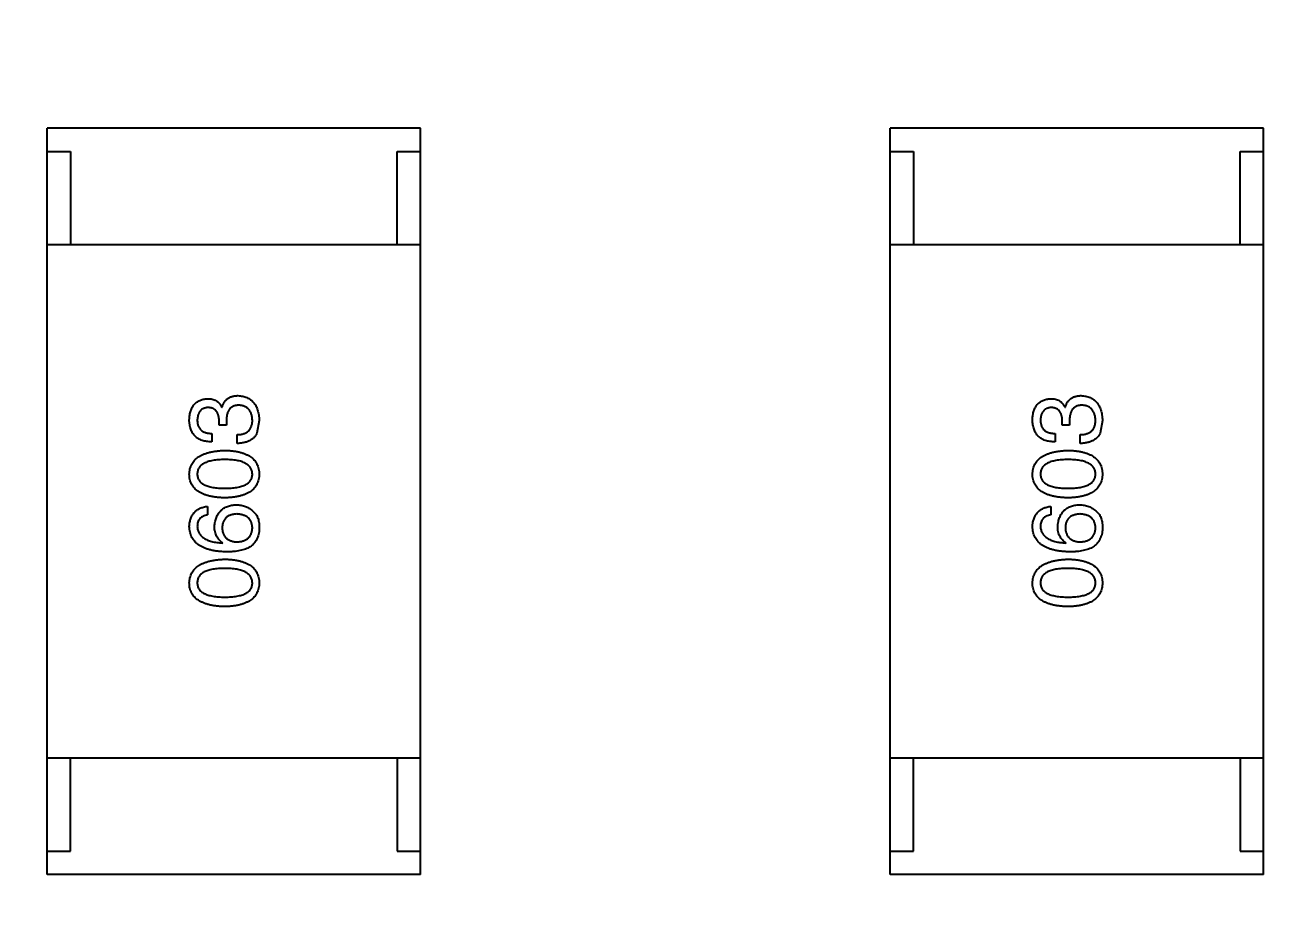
# Model space of a CAD drawing. Header units: inches. Extents: x -36 to 490, y -51 to 98.
# Drawn here: x 421.663 to 424.363, y 6.327 to 8.212 of the extents above; entities that cross this region are included whole.
import ezdxf

# ---------------------------------------------------------------- set-up
doc = ezdxf.new("R2010")
doc.units = ezdxf.units.IN
doc.header["$LTSCALE"] = 1.21
doc.header["$MEASUREMENT"] = 0
doc.header["$PDMODE"] = 3
doc.header["$PDSIZE"] = 0.3125
doc.layers.get('0').update_dxf_attribs({"linetype": 'CONTINUOUS'})
doc.layers.get('Defpoints').update_dxf_attribs({"linetype": 'CONTINUOUS'})
doc.layers.add('DIM', color=3, linetype='CONTINUOUS')
doc.styles.get("Standard").update_dxf_attribs({"font": 'txt', "width": 0.8})
doc.dimstyles.get("Standard").update_dxf_attribs({"dimtxt": 0.15625, "dimasz": 0.1875, "dimexe": 0.125, "dimexo": 0.0625, "dimgap": 0.09, "dimtad": 0, "dimtih": 1, "dimtoh": 1, "dimzin": 4, "dimdsep": 46, "dimtxsty": 'Standard', "dimblk": '_FILLED', "dimblk1": '_FILLED', "dimblk2": '_FILLED', "dimcen": 0.09, "dimazin": 1, "dimtp": 0.01, "dimtm": 0.01, "dimtfac": 1, "dimtofl": 0, "dimtmove": 0, "dimatfit": 3, "dimldrblk": '_FILLED', "dimfxl": 1, "dimtolj": 1, "dimtzin": 4, "dimarcsym": 0})

# ---------------------------------------------------------------- blocks, each defined once
blk = doc.blocks.new('_FILLED')
at = {"color": 0, "linetype": 'ByBlock'}
blk.add_solid([(0, 0), (-1, 0.1667), (-1, -0.1667)], dxfattribs=at)
blk = doc.blocks.new('*D70')
at = {"layer": 'Defpoints', "color": 0}
for p in [(406.8003, 41.9888), (406.8003, -7.0611), (488.6342, -7.0611)]:
    blk.add_point(p, dxfattribs=at)
at = {"layer": 'DIM', "color": 0, "lineweight": -2}
for p, q in [((406.8628, 41.9888), (488.7592, 41.9888)), ((488.6342, 39.4488), (488.6342, 21.3872)), ((488.6342, -4.5211), (488.6342, 13.5405)), ((406.8628, -7.0611), (488.7592, -7.0611))]:
    blk.add_line(p, q, dxfattribs=at)
at = {"layer": 'DIM', "color": 0, "lineweight": -2, "xscale": 2.54, "yscale": 2.54, "zscale": 2.54}
for p, rotation in [((488.6342, 41.9888), 90), ((488.6342, -7.0611), 270)]:
    blk.add_blockref('_FILLED', p, dxfattribs=dict(at, rotation=rotation))
at = {"layer": 'DIM', "color": 0, "insert": (488.6342, 17.4638), "char_height": 2.5, "attachment_point": 5, "rotation": 90, "line_spacing_factor": 2.5}
blk.add_mtext('\\A1;49.05', dxfattribs=at)

msp = doc.modelspace()

# ---------------------------------------------------------------- linework, layer by layer
at = {"color": 7, "linetype": 'Continuous'}
for p, q in [((422.5102, 7.9917), (421.7102, 7.9917)), ((421.7102, 6.3917), (421.7102, 7.9917)), ((422.5102, 6.3917), (422.5102, 7.9917)), ((424.3172, 7.9917), (423.5172, 7.9917)), ((423.5172, 6.3917), (423.5172, 7.9917)), ((424.3172, 6.3917), (424.3172, 7.9917)), ((421.7102, 7.9417), (421.7602, 7.9417)), ((421.7602, 7.9417), (421.7602, 7.7417)), ((422.4602, 7.9417), (422.5102, 7.9417)), ((422.4602, 7.7417), (422.4602, 7.9417)), ((423.5172, 7.9417), (423.5672, 7.9417)), ((423.5672, 7.9417), (423.5672, 7.7417)), ((424.2672, 7.9417), (424.3172, 7.9417)), ((424.2672, 7.7417), (424.2672, 7.9417)), ((421.7102, 7.7417), (422.5102, 7.7417)), ((423.5172, 7.7417), (424.3172, 7.7417)), ((422.0847, 7.3935), (422.0855, 7.3935)), ((423.8917, 7.3935), (423.8925, 7.3935)), ((422.0789, 7.355), (422.0789, 7.3648)), ((422.0945, 7.355), (422.0789, 7.355)), ((422.0945, 7.364), (422.0945, 7.355)), ((422.165, 7.3648), (422.1601, 7.3377)), ((423.886, 7.355), (423.886, 7.3648)), ((423.9015, 7.355), (423.886, 7.355)), ((423.9015, 7.364), (423.9015, 7.355)), ((423.972, 7.3648), (423.9671, 7.3377)), ((422.0633, 7.3369), (422.0633, 7.3189)), ((422.1174, 7.3156), (422.1174, 7.3345)), ((423.8704, 7.3369), (423.8704, 7.3189)), ((423.9245, 7.3156), (423.9245, 7.3345)), ((422.0543, 7.1808), (422.0543, 7.1628)), ((423.8614, 7.1808), (423.8614, 7.1628)), ((422.0863, 7.1021), (422.0871, 7.1029)), ((423.8933, 7.1021), (423.8941, 7.1029)), ((421.7102, 6.6417), (422.5102, 6.6417)), ((421.7602, 6.4417), (421.7602, 6.6417)), ((422.4602, 6.6417), (422.4602, 6.4417)), ((423.5172, 6.6417), (424.3172, 6.6417)), ((423.5672, 6.4417), (423.5672, 6.6417)), ((424.2672, 6.6417), (424.2672, 6.4417)), ((421.7102, 6.4417), (421.7602, 6.4417)), ((422.4602, 6.4417), (422.5102, 6.4417)), ((423.5172, 6.4417), (423.5672, 6.4417)), ((424.2672, 6.4417), (424.3172, 6.4417)), ((422.5102, 6.3917), (421.7102, 6.3917)), ((424.3172, 6.3917), (423.5172, 6.3917))]:
    msp.add_line(p, q, dxfattribs=at)
for points, knots in [([(422.015, 7.3664), (422.0151, 7.3681), (422.0152, 7.3715), (422.0159, 7.3764), (422.0167, 7.3809), (422.0179, 7.3852), (422.0194, 7.3891), (422.0211, 7.3927), (422.0231, 7.396), (422.0254, 7.399), (422.0279, 7.4017), (422.0308, 7.4041), (422.0339, 7.4061), (422.0373, 7.4079), (422.0409, 7.4092), (422.0449, 7.4103), (422.0491, 7.4111), (422.052, 7.4114), (422.0535, 7.4115)], [0, 0, 0, 0, 0.077845, 0.151584, 0.221397, 0.287366, 0.350104, 0.410398, 0.467998, 0.524388, 0.579979, 0.635152, 0.690917, 0.747936, 0.806661, 0.867861, 0.932479, 1, 1, 1, 1]), ([(422.0535, 7.4115), (422.0553, 7.4115), (422.0589, 7.4114), (422.064, 7.4105), (422.0686, 7.4091), (422.0728, 7.4071), (422.0765, 7.4046), (422.0798, 7.4014), (422.0825, 7.3977), (422.0839, 7.3949), (422.0847, 7.3935)], [0, 0, 0, 0, 0.143686, 0.277942, 0.40333, 0.521785, 0.638573, 0.755208, 0.874773, 1, 1, 1, 1]), ([(422.0855, 7.3935), (422.0858, 7.3945), (422.0864, 7.3964), (422.0875, 7.3992), (422.0889, 7.4018), (422.0903, 7.4042), (422.0919, 7.4064), (422.0936, 7.4085), (422.0955, 7.4103), (422.0975, 7.412), (422.0997, 7.4134), (422.1021, 7.4147), (422.1045, 7.4157), (422.1072, 7.4165), (422.1099, 7.4173), (422.1129, 7.4177), (422.1159, 7.418), (422.118, 7.4181), (422.1191, 7.4181)], [0, 0, 0, 0, 0.069445, 0.136039, 0.200011, 0.261745, 0.322328, 0.381403, 0.438864, 0.496655, 0.554398, 0.612391, 0.672266, 0.733005, 0.79604, 0.861293, 0.928785, 1, 1, 1, 1]), ([(422.1215, 7.3976), (422.1204, 7.3976), (422.1183, 7.3975), (422.1152, 7.3971), (422.1124, 7.3964), (422.1097, 7.3955), (422.1073, 7.3944), (422.105, 7.3929), (422.103, 7.3912), (422.1012, 7.3892), (422.0996, 7.3869), (422.0982, 7.3844), (422.0971, 7.3817), (422.0961, 7.3786), (422.0954, 7.3753), (422.0949, 7.3718), (422.0945, 7.368), (422.0945, 7.3653), (422.0945, 7.364)], [0, 0, 0, 0, 0.066518, 0.129194, 0.188613, 0.245254, 0.300032, 0.353805, 0.407079, 0.461108, 0.516272, 0.574141, 0.634837, 0.699275, 0.767504, 0.840272, 0.917505, 1, 1, 1, 1]), ([(422.1191, 7.4181), (422.1209, 7.4179), (422.1244, 7.4177), (422.1294, 7.4168), (422.1341, 7.4156), (422.1385, 7.4139), (422.1426, 7.4119), (422.1463, 7.4095), (422.1497, 7.4067), (422.1528, 7.4036), (422.1555, 7.4), (422.1578, 7.3961), (422.1599, 7.3918), (422.1616, 7.3871), (422.1629, 7.3821), (422.164, 7.3766), (422.1647, 7.3708), (422.1649, 7.3668), (422.165, 7.3648)], [0, 0, 0, 0, 0.068236, 0.132937, 0.194125, 0.253174, 0.310181, 0.365986, 0.421096, 0.476216, 0.532352, 0.590232, 0.649824, 0.71274, 0.778406, 0.848058, 0.921922, 1, 1, 1, 1]), ([(422.1502, 7.3656), (422.1501, 7.3668), (422.15, 7.3692), (422.1495, 7.3727), (422.1488, 7.3759), (422.1479, 7.3789), (422.1468, 7.3817), (422.1455, 7.3843), (422.144, 7.3867), (422.1423, 7.3888), (422.1404, 7.3907), (422.1383, 7.3924), (422.136, 7.3938), (422.1335, 7.395), (422.1308, 7.396), (422.1279, 7.3968), (422.1248, 7.3973), (422.1226, 7.3975), (422.1215, 7.3976)], [0, 0, 0, 0, 0.076694, 0.149502, 0.218019, 0.283183, 0.345589, 0.405199, 0.462852, 0.519478, 0.575313, 0.630559, 0.687006, 0.744638, 0.804006, 0.866059, 0.931486, 1, 1, 1, 1]), ([(423.822, 7.3664), (423.8221, 7.3681), (423.8223, 7.3715), (423.8229, 7.3764), (423.8238, 7.3809), (423.825, 7.3852), (423.8264, 7.3891), (423.8281, 7.3927), (423.8301, 7.396), (423.8324, 7.399), (423.835, 7.4017), (423.8378, 7.4041), (423.8409, 7.4061), (423.8443, 7.4079), (423.848, 7.4092), (423.8519, 7.4103), (423.8561, 7.4111), (423.859, 7.4114), (423.8605, 7.4115)], [0, 0, 0, 0, 0.077845, 0.151584, 0.221397, 0.287366, 0.350104, 0.410398, 0.467998, 0.524388, 0.579979, 0.635152, 0.690917, 0.747936, 0.806661, 0.867861, 0.932479, 1, 1, 1, 1]), ([(423.8605, 7.4115), (423.8624, 7.4115), (423.8659, 7.4114), (423.871, 7.4105), (423.8756, 7.4091), (423.8798, 7.4071), (423.8835, 7.4046), (423.8868, 7.4014), (423.8896, 7.3977), (423.891, 7.3949), (423.8917, 7.3935)], [0, 0, 0, 0, 0.143686, 0.277942, 0.40333, 0.521785, 0.638573, 0.755208, 0.874773, 1, 1, 1, 1]), ([(423.8925, 7.3935), (423.8928, 7.3945), (423.8935, 7.3964), (423.8946, 7.3992), (423.8959, 7.4018), (423.8973, 7.4042), (423.8989, 7.4064), (423.9007, 7.4085), (423.9025, 7.4103), (423.9046, 7.412), (423.9068, 7.4134), (423.9091, 7.4147), (423.9116, 7.4157), (423.9142, 7.4165), (423.917, 7.4173), (423.9199, 7.4177), (423.9229, 7.418), (423.925, 7.4181), (423.9261, 7.4181)], [0, 0, 0, 0, 0.069445, 0.136039, 0.200011, 0.261745, 0.322328, 0.381403, 0.438864, 0.496655, 0.554398, 0.612391, 0.672266, 0.733005, 0.79604, 0.861293, 0.928785, 1, 1, 1, 1]), ([(423.9286, 7.3976), (423.9275, 7.3976), (423.9254, 7.3975), (423.9223, 7.3971), (423.9194, 7.3964), (423.9167, 7.3955), (423.9143, 7.3944), (423.9121, 7.3929), (423.91, 7.3912), (423.9082, 7.3892), (423.9067, 7.3869), (423.9052, 7.3844), (423.9041, 7.3817), (423.9032, 7.3786), (423.9024, 7.3753), (423.9019, 7.3718), (423.9016, 7.368), (423.9015, 7.3653), (423.9015, 7.364)], [0, 0, 0, 0, 0.066518, 0.129194, 0.188613, 0.245254, 0.300032, 0.353805, 0.407079, 0.461108, 0.516272, 0.574141, 0.634837, 0.699275, 0.767504, 0.840272, 0.917505, 1, 1, 1, 1]), ([(423.9261, 7.4181), (423.9279, 7.4179), (423.9314, 7.4177), (423.9365, 7.4168), (423.9412, 7.4156), (423.9456, 7.4139), (423.9496, 7.4119), (423.9533, 7.4095), (423.9567, 7.4067), (423.9598, 7.4036), (423.9625, 7.4), (423.9649, 7.3961), (423.9669, 7.3918), (423.9686, 7.3871), (423.97, 7.3821), (423.971, 7.3766), (423.9717, 7.3708), (423.9719, 7.3668), (423.972, 7.3648)], [0, 0, 0, 0, 0.068236, 0.132937, 0.194125, 0.253174, 0.310181, 0.365986, 0.421096, 0.476216, 0.532352, 0.590232, 0.649824, 0.71274, 0.778406, 0.848058, 0.921922, 1, 1, 1, 1]), ([(423.9573, 7.3656), (423.9572, 7.3668), (423.957, 7.3692), (423.9565, 7.3727), (423.9558, 7.3759), (423.9549, 7.3789), (423.9538, 7.3817), (423.9525, 7.3843), (423.951, 7.3867), (423.9493, 7.3888), (423.9474, 7.3907), (423.9453, 7.3924), (423.943, 7.3938), (423.9405, 7.395), (423.9378, 7.396), (423.9349, 7.3968), (423.9318, 7.3973), (423.9297, 7.3975), (423.9286, 7.3976)], [0, 0, 0, 0, 0.076694, 0.149502, 0.218019, 0.283183, 0.345589, 0.405199, 0.462852, 0.519478, 0.575313, 0.630559, 0.687006, 0.744638, 0.804006, 0.866059, 0.931486, 1, 1, 1, 1]), ([(422.0551, 7.3927), (422.0542, 7.3926), (422.0525, 7.3924), (422.05, 7.3919), (422.0476, 7.3912), (422.0454, 7.3904), (422.0434, 7.3894), (422.0415, 7.3881), (422.0398, 7.3867), (422.0383, 7.3851), (422.0369, 7.3833), (422.0358, 7.3813), (422.0347, 7.3792), (422.0339, 7.3768), (422.0332, 7.3743), (422.0327, 7.3715), (422.0323, 7.3686), (422.0322, 7.3666), (422.0322, 7.3656)], [0, 0, 0, 0, 0.067655, 0.132224, 0.194132, 0.253145, 0.309858, 0.366002, 0.421361, 0.47702, 0.532632, 0.590536, 0.65067, 0.713258, 0.779588, 0.848803, 0.921949, 1, 1, 1, 1]), ([(422.0789, 7.3648), (422.0789, 7.3659), (422.0788, 7.368), (422.0784, 7.3711), (422.0779, 7.374), (422.0772, 7.3767), (422.0763, 7.3791), (422.0752, 7.3814), (422.074, 7.3834), (422.0726, 7.3853), (422.071, 7.387), (422.0692, 7.3884), (422.0673, 7.3896), (422.0652, 7.3907), (422.063, 7.3915), (422.0605, 7.3921), (422.0579, 7.3925), (422.0561, 7.3926), (422.0551, 7.3927)], [0, 0, 0, 0, 0.079415, 0.154091, 0.22508, 0.29186, 0.355026, 0.415127, 0.472418, 0.528511, 0.583551, 0.638361, 0.693547, 0.750023, 0.807857, 0.868401, 0.932259, 1, 1, 1, 1]), ([(423.8622, 7.3927), (423.8613, 7.3926), (423.8595, 7.3924), (423.857, 7.3919), (423.8546, 7.3912), (423.8524, 7.3904), (423.8504, 7.3894), (423.8486, 7.3881), (423.8468, 7.3867), (423.8453, 7.3851), (423.844, 7.3833), (423.8428, 7.3813), (423.8418, 7.3792), (423.8409, 7.3768), (423.8403, 7.3743), (423.8397, 7.3715), (423.8394, 7.3686), (423.8393, 7.3666), (423.8392, 7.3656)], [0, 0, 0, 0, 0.067655, 0.132224, 0.194132, 0.253145, 0.309858, 0.366002, 0.421361, 0.47702, 0.532632, 0.590536, 0.65067, 0.713258, 0.779588, 0.848803, 0.921949, 1, 1, 1, 1]), ([(423.886, 7.3648), (423.8859, 7.3659), (423.8858, 7.368), (423.8854, 7.3711), (423.8849, 7.374), (423.8842, 7.3767), (423.8833, 7.3791), (423.8823, 7.3814), (423.881, 7.3834), (423.8797, 7.3853), (423.8781, 7.387), (423.8763, 7.3884), (423.8744, 7.3896), (423.8723, 7.3907), (423.87, 7.3915), (423.8675, 7.3921), (423.8649, 7.3925), (423.8631, 7.3926), (423.8622, 7.3927)], [0, 0, 0, 0, 0.079415, 0.154091, 0.22508, 0.29186, 0.355026, 0.415127, 0.472418, 0.528511, 0.583551, 0.638361, 0.693547, 0.750023, 0.807857, 0.868401, 0.932259, 1, 1, 1, 1]), ([(422.0633, 7.3189), (422.0614, 7.3189), (422.0577, 7.3191), (422.0523, 7.3197), (422.0472, 7.3207), (422.0425, 7.3221), (422.0382, 7.3238), (422.0342, 7.3259), (422.0306, 7.3283), (422.0274, 7.3311), (422.0246, 7.3343), (422.0221, 7.3378), (422.0199, 7.3417), (422.0182, 7.346), (422.0168, 7.3506), (422.0159, 7.3556), (422.0152, 7.3609), (422.015, 7.3645), (422.015, 7.3664)], [0, 0, 0, 0, 0.074804, 0.144899, 0.211458, 0.274554, 0.334363, 0.392059, 0.448123, 0.503024, 0.558154, 0.613471, 0.670844, 0.729926, 0.792003, 0.857405, 0.926768, 1, 1, 1, 1]), ([(422.0322, 7.3656), (422.0322, 7.3645), (422.0323, 7.3623), (422.0326, 7.3591), (422.0332, 7.3561), (422.0341, 7.3534), (422.0352, 7.3508), (422.0365, 7.3485), (422.0381, 7.3464), (422.0399, 7.3445), (422.042, 7.3428), (422.0444, 7.3413), (422.0469, 7.34), (422.0497, 7.339), (422.0528, 7.3381), (422.0561, 7.3375), (422.0596, 7.3371), (422.0621, 7.337), (422.0633, 7.3369)], [0, 0, 0, 0, 0.069877, 0.136363, 0.198671, 0.257968, 0.315462, 0.370709, 0.425568, 0.479847, 0.535753, 0.592303, 0.651386, 0.713311, 0.778642, 0.84836, 0.921866, 1, 1, 1, 1]), ([(422.1174, 7.3345), (422.1188, 7.3345), (422.1213, 7.3346), (422.1251, 7.3351), (422.1285, 7.3357), (422.1317, 7.3366), (422.1347, 7.3378), (422.1374, 7.3392), (422.1399, 7.3408), (422.1421, 7.3426), (422.144, 7.3447), (422.1457, 7.347), (422.1471, 7.3495), (422.1482, 7.3523), (422.1491, 7.3553), (422.1498, 7.3585), (422.1502, 7.362), (422.1502, 7.3644), (422.1502, 7.3656)], [0, 0, 0, 0, 0.07723, 0.149593, 0.217944, 0.282232, 0.34411, 0.402297, 0.458791, 0.513966, 0.568538, 0.623291, 0.679957, 0.737243, 0.798142, 0.86118, 0.928728, 1, 1, 1, 1]), ([(423.8704, 7.3189), (423.8685, 7.3189), (423.8647, 7.3191), (423.8593, 7.3197), (423.8543, 7.3207), (423.8496, 7.3221), (423.8453, 7.3238), (423.8413, 7.3259), (423.8377, 7.3283), (423.8345, 7.3311), (423.8316, 7.3343), (423.8291, 7.3378), (423.827, 7.3417), (423.8253, 7.346), (423.8239, 7.3506), (423.8229, 7.3556), (423.8222, 7.3609), (423.8221, 7.3645), (423.822, 7.3664)], [0, 0, 0, 0, 0.074804, 0.144899, 0.211458, 0.274554, 0.334363, 0.392059, 0.448123, 0.503024, 0.558154, 0.613471, 0.670844, 0.729926, 0.792003, 0.857405, 0.926768, 1, 1, 1, 1]), ([(423.8392, 7.3656), (423.8393, 7.3645), (423.8393, 7.3623), (423.8397, 7.3591), (423.8403, 7.3561), (423.8411, 7.3534), (423.8422, 7.3508), (423.8436, 7.3485), (423.8451, 7.3464), (423.847, 7.3445), (423.8491, 7.3428), (423.8514, 7.3413), (423.854, 7.34), (423.8568, 7.339), (423.8598, 7.3381), (423.8631, 7.3375), (423.8667, 7.3371), (423.8691, 7.337), (423.8704, 7.3369)], [0, 0, 0, 0, 0.069877, 0.136363, 0.198671, 0.257968, 0.315462, 0.370709, 0.425568, 0.479847, 0.535753, 0.592303, 0.651386, 0.713311, 0.778642, 0.84836, 0.921866, 1, 1, 1, 1]), ([(423.9245, 7.3345), (423.9258, 7.3345), (423.9284, 7.3346), (423.9321, 7.3351), (423.9356, 7.3357), (423.9388, 7.3366), (423.9417, 7.3378), (423.9445, 7.3392), (423.9469, 7.3408), (423.9491, 7.3426), (423.951, 7.3447), (423.9527, 7.347), (423.9541, 7.3495), (423.9553, 7.3523), (423.9562, 7.3553), (423.9568, 7.3585), (423.9572, 7.362), (423.9572, 7.3644), (423.9573, 7.3656)], [0, 0, 0, 0, 0.07723, 0.149593, 0.217944, 0.282232, 0.34411, 0.402297, 0.458791, 0.513966, 0.568538, 0.623291, 0.679957, 0.737243, 0.798142, 0.86118, 0.928728, 1, 1, 1, 1]), ([(422.1601, 7.3377), (422.1596, 7.3369), (422.1588, 7.3351), (422.1573, 7.3327), (422.1556, 7.3304), (422.1537, 7.3283), (422.1517, 7.3264), (422.1495, 7.3246), (422.1471, 7.323), (422.1445, 7.3215), (422.1417, 7.3202), (422.1388, 7.319), (422.1357, 7.3181), (422.1324, 7.3173), (422.1289, 7.3166), (422.1252, 7.3161), (422.1214, 7.3158), (422.1188, 7.3157), (422.1174, 7.3156)], [0, 0, 0, 0, 0.056906, 0.113264, 0.168825, 0.223843, 0.279195, 0.335267, 0.392098, 0.450414, 0.51054, 0.572219, 0.636652, 0.703156, 0.773102, 0.845505, 0.921063, 1, 1, 1, 1]), ([(423.9671, 7.3377), (423.9667, 7.3369), (423.9658, 7.3351), (423.9643, 7.3327), (423.9626, 7.3304), (423.9608, 7.3283), (423.9587, 7.3264), (423.9565, 7.3246), (423.9541, 7.323), (423.9515, 7.3215), (423.9487, 7.3202), (423.9458, 7.319), (423.9427, 7.3181), (423.9394, 7.3173), (423.9359, 7.3166), (423.9323, 7.3161), (423.9284, 7.3158), (423.9258, 7.3157), (423.9245, 7.3156)], [0, 0, 0, 0, 0.056906, 0.113264, 0.168825, 0.223843, 0.279195, 0.335267, 0.392098, 0.450414, 0.51054, 0.572219, 0.636652, 0.703156, 0.773102, 0.845505, 0.921063, 1, 1, 1, 1]), ([(422.015, 7.2499), (422.0151, 7.2518), (422.0153, 7.2556), (422.0164, 7.2612), (422.0181, 7.2664), (422.0202, 7.2712), (422.023, 7.2757), (422.0264, 7.2798), (422.0304, 7.2835), (422.0349, 7.2869), (422.04, 7.2899), (422.0456, 7.2925), (422.0518, 7.2948), (422.0586, 7.2967), (422.066, 7.2982), (422.0739, 7.2994), (422.0823, 7.3003), (422.0882, 7.3005), (422.0912, 7.3007)], [0, 0, 0, 0, 0.057415, 0.112361, 0.16496, 0.216437, 0.267441, 0.318839, 0.371478, 0.426325, 0.483626, 0.544235, 0.608673, 0.677374, 0.750405, 0.828394, 0.911525, 1, 1, 1, 1]), ([(422.0912, 7.3007), (422.0942, 7.3006), (422.0999, 7.3004), (422.1082, 7.2996), (422.1159, 7.2985), (422.1231, 7.297), (422.1297, 7.2951), (422.1357, 7.2929), (422.1412, 7.2903), (422.1461, 7.2873), (422.1505, 7.2839), (422.1543, 7.2802), (422.1575, 7.276), (422.1602, 7.2715), (422.1622, 7.2666), (422.1638, 7.2613), (422.1647, 7.2557), (422.1649, 7.2518), (422.165, 7.2499)], [0, 0, 0, 0, 0.08769, 0.170218, 0.24749, 0.319818, 0.387758, 0.451391, 0.511445, 0.568185, 0.622681, 0.67526, 0.726746, 0.778428, 0.830764, 0.884397, 0.940866, 1, 1, 1, 1]), ([(423.822, 7.2499), (423.8221, 7.2518), (423.8224, 7.2556), (423.8234, 7.2612), (423.8251, 7.2664), (423.8273, 7.2712), (423.8301, 7.2757), (423.8334, 7.2798), (423.8374, 7.2835), (423.8419, 7.2869), (423.847, 7.2899), (423.8526, 7.2925), (423.8589, 7.2948), (423.8656, 7.2967), (423.873, 7.2982), (423.8809, 7.2994), (423.8894, 7.3003), (423.8952, 7.3005), (423.8982, 7.3007)], [0, 0, 0, 0, 0.057415, 0.112361, 0.16496, 0.216437, 0.267441, 0.318839, 0.371478, 0.426325, 0.483626, 0.544235, 0.608673, 0.677374, 0.750405, 0.828394, 0.911525, 1, 1, 1, 1]), ([(423.8982, 7.3007), (423.9012, 7.3006), (423.9069, 7.3004), (423.9152, 7.2996), (423.9229, 7.2985), (423.9301, 7.297), (423.9367, 7.2951), (423.9427, 7.2929), (423.9482, 7.2903), (423.9532, 7.2873), (423.9575, 7.2839), (423.9613, 7.2802), (423.9646, 7.276), (423.9672, 7.2715), (423.9693, 7.2666), (423.9708, 7.2613), (423.9717, 7.2557), (423.9719, 7.2518), (423.972, 7.2499)], [0, 0, 0, 0, 0.08769, 0.170218, 0.24749, 0.319818, 0.387758, 0.451391, 0.511445, 0.568185, 0.622681, 0.67526, 0.726746, 0.778428, 0.830764, 0.884397, 0.940866, 1, 1, 1, 1]), ([(422.0912, 7.281), (422.0888, 7.281), (422.0842, 7.2809), (422.0775, 7.2806), (422.0713, 7.28), (422.0655, 7.2791), (422.0602, 7.278), (422.0553, 7.2767), (422.0509, 7.2751), (422.047, 7.2733), (422.0435, 7.2712), (422.0405, 7.2689), (422.0379, 7.2663), (422.0358, 7.2635), (422.0342, 7.2605), (422.033, 7.2571), (422.0323, 7.2536), (422.0322, 7.2511), (422.0322, 7.2499)], [0, 0, 0, 0, 0.095719, 0.185854, 0.269738, 0.347952, 0.420315, 0.487894, 0.550245, 0.608186, 0.662454, 0.713283, 0.761375, 0.808209, 0.854301, 0.901312, 0.949396, 1, 1, 1, 1]), ([(422.1502, 7.2499), (422.1501, 7.2511), (422.15, 7.2536), (422.1492, 7.2571), (422.148, 7.2605), (422.1463, 7.2635), (422.1442, 7.2664), (422.1415, 7.2689), (422.1385, 7.2712), (422.135, 7.2733), (422.1311, 7.2752), (422.1267, 7.2767), (422.1219, 7.2781), (422.1166, 7.2791), (422.1109, 7.28), (422.1047, 7.2806), (422.0981, 7.2809), (422.0936, 7.281), (422.0912, 7.281)], [0, 0, 0, 0, 0.050879, 0.099377, 0.146973, 0.193618, 0.240619, 0.289461, 0.34047, 0.395283, 0.453059, 0.515633, 0.582666, 0.655287, 0.732971, 0.815933, 0.905166, 1, 1, 1, 1]), ([(423.8982, 7.281), (423.8959, 7.281), (423.8912, 7.2809), (423.8846, 7.2806), (423.8783, 7.28), (423.8725, 7.2791), (423.8672, 7.278), (423.8624, 7.2767), (423.858, 7.2751), (423.854, 7.2733), (423.8506, 7.2712), (423.8475, 7.2689), (423.845, 7.2663), (423.8428, 7.2635), (423.8412, 7.2605), (423.84, 7.2571), (423.8394, 7.2536), (423.8393, 7.2511), (423.8392, 7.2499)], [0, 0, 0, 0, 0.095719, 0.185854, 0.269738, 0.347952, 0.420315, 0.487894, 0.550245, 0.608186, 0.662454, 0.713283, 0.761375, 0.808209, 0.854301, 0.901312, 0.949396, 1, 1, 1, 1]), ([(423.9573, 7.2499), (423.9572, 7.2511), (423.957, 7.2536), (423.9563, 7.2571), (423.955, 7.2605), (423.9533, 7.2635), (423.9512, 7.2664), (423.9486, 7.2689), (423.9455, 7.2712), (423.9421, 7.2733), (423.9381, 7.2752), (423.9337, 7.2767), (423.9289, 7.2781), (423.9236, 7.2791), (423.9179, 7.28), (423.9118, 7.2806), (423.9052, 7.2809), (423.9006, 7.281), (423.8982, 7.281)], [0, 0, 0, 0, 0.050879, 0.099377, 0.146973, 0.193618, 0.240619, 0.289461, 0.34047, 0.395283, 0.453059, 0.515633, 0.582666, 0.655287, 0.732971, 0.815933, 0.905166, 1, 1, 1, 1]), ([(422.0912, 7.199), (422.0882, 7.1991), (422.0822, 7.1993), (422.0737, 7.2001), (422.0657, 7.2012), (422.0583, 7.2027), (422.0515, 7.2046), (422.0452, 7.2068), (422.0396, 7.2094), (422.0345, 7.2124), (422.0299, 7.2158), (422.026, 7.2195), (422.0227, 7.2237), (422.0199, 7.2282), (422.0178, 7.2331), (422.0162, 7.2383), (422.0152, 7.244), (422.0151, 7.2479), (422.015, 7.2499)], [0, 0, 0, 0, 0.088823, 0.172287, 0.250296, 0.323438, 0.392244, 0.456221, 0.516635, 0.573871, 0.628, 0.680335, 0.731489, 0.782557, 0.834044, 0.886738, 0.942089, 1, 1, 1, 1]), ([(422.0322, 7.2499), (422.0322, 7.2486), (422.0323, 7.2462), (422.033, 7.2427), (422.0342, 7.2395), (422.0358, 7.2365), (422.0379, 7.2338), (422.0405, 7.2312), (422.0435, 7.229), (422.047, 7.227), (422.0509, 7.2252), (422.0553, 7.2237), (422.0602, 7.2224), (422.0655, 7.2213), (422.0713, 7.2205), (422.0775, 7.22), (422.0842, 7.2196), (422.0888, 7.2195), (422.0912, 7.2195)], [0, 0, 0, 0, 0.049764, 0.097007, 0.143217, 0.188577, 0.235116, 0.282997, 0.333719, 0.387776, 0.445989, 0.508679, 0.576563, 0.649481, 0.728235, 0.812722, 0.903548, 1, 1, 1, 1]), ([(422.0912, 7.2195), (422.0936, 7.2195), (422.0982, 7.2196), (422.1049, 7.22), (422.1111, 7.2205), (422.1169, 7.2213), (422.1222, 7.2224), (422.1271, 7.2237), (422.1315, 7.2252), (422.1354, 7.227), (422.1389, 7.229), (422.1419, 7.2313), (422.1445, 7.2338), (422.1466, 7.2365), (422.1483, 7.2395), (422.1494, 7.2427), (422.1501, 7.2462), (422.1502, 7.2486), (422.1502, 7.2499)], [0, 0, 0, 0, 0.096457, 0.187288, 0.27178, 0.350132, 0.423455, 0.491343, 0.554037, 0.612253, 0.666313, 0.717038, 0.764921, 0.811214, 0.856775, 0.902988, 0.950234, 1, 1, 1, 1]), ([(422.165, 7.2499), (422.1649, 7.2479), (422.1647, 7.244), (422.1638, 7.2384), (422.1622, 7.2331), (422.1602, 7.2282), (422.1575, 7.2237), (422.1543, 7.2195), (422.1505, 7.2158), (422.1461, 7.2124), (422.1412, 7.2094), (422.1357, 7.2068), (422.1297, 7.2046), (422.1231, 7.2027), (422.1159, 7.2012), (422.1082, 7.2001), (422.0999, 7.1993), (422.0942, 7.1991), (422.0912, 7.199)], [0, 0, 0, 0, 0.059135, 0.115606, 0.169241, 0.221578, 0.273261, 0.324749, 0.377329, 0.431642, 0.488541, 0.548597, 0.612232, 0.680174, 0.752504, 0.829777, 0.912307, 1, 1, 1, 1]), ([(423.8982, 7.199), (423.8952, 7.1991), (423.8893, 7.1993), (423.8807, 7.2001), (423.8727, 7.2012), (423.8653, 7.2027), (423.8585, 7.2046), (423.8523, 7.2068), (423.8466, 7.2094), (423.8415, 7.2124), (423.837, 7.2158), (423.8331, 7.2195), (423.8297, 7.2237), (423.827, 7.2282), (423.8249, 7.2331), (423.8232, 7.2383), (423.8223, 7.244), (423.8221, 7.2479), (423.822, 7.2499)], [0, 0, 0, 0, 0.088823, 0.172287, 0.250296, 0.323438, 0.392244, 0.456221, 0.516635, 0.573871, 0.628, 0.680335, 0.731489, 0.782557, 0.834044, 0.886738, 0.942089, 1, 1, 1, 1]), ([(423.8392, 7.2499), (423.8393, 7.2486), (423.8394, 7.2462), (423.84, 7.2427), (423.8412, 7.2395), (423.8428, 7.2365), (423.845, 7.2338), (423.8475, 7.2312), (423.8506, 7.229), (423.854, 7.227), (423.858, 7.2252), (423.8624, 7.2237), (423.8672, 7.2224), (423.8725, 7.2213), (423.8783, 7.2205), (423.8846, 7.22), (423.8912, 7.2196), (423.8959, 7.2195), (423.8982, 7.2195)], [0, 0, 0, 0, 0.049764, 0.097007, 0.143217, 0.188577, 0.235116, 0.282997, 0.333719, 0.387776, 0.445989, 0.508679, 0.576563, 0.649481, 0.728235, 0.812722, 0.903548, 1, 1, 1, 1]), ([(423.8982, 7.2195), (423.9006, 7.2195), (423.9052, 7.2196), (423.9119, 7.22), (423.9182, 7.2205), (423.9239, 7.2213), (423.9292, 7.2224), (423.9341, 7.2237), (423.9385, 7.2252), (423.9424, 7.227), (423.9459, 7.229), (423.949, 7.2313), (423.9515, 7.2338), (423.9536, 7.2365), (423.9553, 7.2395), (423.9564, 7.2427), (423.9571, 7.2462), (423.9572, 7.2486), (423.9573, 7.2499)], [0, 0, 0, 0, 0.096457, 0.187288, 0.27178, 0.350132, 0.423455, 0.491343, 0.554037, 0.612253, 0.666313, 0.717038, 0.764921, 0.811214, 0.856775, 0.902988, 0.950234, 1, 1, 1, 1]), ([(423.972, 7.2499), (423.9719, 7.2479), (423.9717, 7.244), (423.9708, 7.2384), (423.9693, 7.2331), (423.9672, 7.2282), (423.9646, 7.2237), (423.9613, 7.2195), (423.9575, 7.2158), (423.9531, 7.2124), (423.9482, 7.2094), (423.9427, 7.2068), (423.9367, 7.2046), (423.9301, 7.2027), (423.9229, 7.2012), (423.9152, 7.2001), (423.9069, 7.1993), (423.9012, 7.1991), (423.8982, 7.199)], [0, 0, 0, 0, 0.059135, 0.115606, 0.169241, 0.221578, 0.273261, 0.324749, 0.377329, 0.431642, 0.488541, 0.548597, 0.612232, 0.680174, 0.752504, 0.829777, 0.912307, 1, 1, 1, 1]), ([(422.015, 7.1374), (422.0151, 7.139), (422.0154, 7.1421), (422.0161, 7.1466), (422.017, 7.1508), (422.0183, 7.1548), (422.0198, 7.1585), (422.0216, 7.1619), (422.0237, 7.1651), (422.026, 7.168), (422.0286, 7.1705), (422.0315, 7.1728), (422.0346, 7.1749), (422.038, 7.1766), (422.0417, 7.1781), (422.0457, 7.1793), (422.0499, 7.1803), (422.0528, 7.1806), (422.0543, 7.1808)], [0, 0, 0, 0, 0.073784, 0.144317, 0.211047, 0.274818, 0.336501, 0.395724, 0.453465, 0.510016, 0.566585, 0.622844, 0.680328, 0.739335, 0.800408, 0.863904, 0.93053, 1, 1, 1, 1]), ([(422.0691, 7.1374), (422.0692, 7.1392), (422.0696, 7.1428), (422.0705, 7.1479), (422.0716, 7.1527), (422.0731, 7.1572), (422.075, 7.1613), (422.0771, 7.1651), (422.0796, 7.1685), (422.0823, 7.1716), (422.0854, 7.1744), (422.0889, 7.1768), (422.0926, 7.1789), (422.0966, 7.1807), (422.101, 7.182), (422.1056, 7.1831), (422.1106, 7.1838), (422.114, 7.184), (422.1158, 7.1841)], [0, 0, 0, 0, 0.074228, 0.144548, 0.211288, 0.274576, 0.335162, 0.393915, 0.450599, 0.506657, 0.562409, 0.618617, 0.676096, 0.735061, 0.79654, 0.860906, 0.928473, 1, 1, 1, 1]), ([(422.1158, 7.1841), (422.1176, 7.184), (422.121, 7.1839), (422.1261, 7.1833), (422.131, 7.1821), (422.1357, 7.1805), (422.1402, 7.1784), (422.1446, 7.1759), (422.1488, 7.1728), (422.1514, 7.1705), (422.1527, 7.1693)], [0, 0, 0, 0, 0.12904, 0.253809, 0.377066, 0.499122, 0.621469, 0.744665, 0.870607, 1, 1, 1, 1]), ([(423.822, 7.1374), (423.8221, 7.139), (423.8224, 7.1421), (423.8231, 7.1466), (423.8241, 7.1508), (423.8253, 7.1548), (423.8268, 7.1585), (423.8286, 7.1619), (423.8307, 7.1651), (423.833, 7.168), (423.8356, 7.1705), (423.8385, 7.1728), (423.8417, 7.1749), (423.8451, 7.1766), (423.8488, 7.1781), (423.8527, 7.1793), (423.8569, 7.1803), (423.8599, 7.1806), (423.8614, 7.1808)], [0, 0, 0, 0, 0.073784, 0.144317, 0.211047, 0.274818, 0.336501, 0.395724, 0.453465, 0.510016, 0.566585, 0.622844, 0.680328, 0.739335, 0.800408, 0.863904, 0.93053, 1, 1, 1, 1]), ([(423.8761, 7.1374), (423.8763, 7.1392), (423.8766, 7.1428), (423.8775, 7.1479), (423.8787, 7.1527), (423.8802, 7.1572), (423.882, 7.1613), (423.8841, 7.1651), (423.8866, 7.1685), (423.8894, 7.1716), (423.8925, 7.1744), (423.8959, 7.1768), (423.8996, 7.1789), (423.9036, 7.1807), (423.908, 7.182), (423.9127, 7.1831), (423.9176, 7.1838), (423.9211, 7.184), (423.9228, 7.1841)], [0, 0, 0, 0, 0.074228, 0.144548, 0.211288, 0.274576, 0.335162, 0.393915, 0.450599, 0.506657, 0.562409, 0.618617, 0.676096, 0.735061, 0.79654, 0.860906, 0.928473, 1, 1, 1, 1]), ([(423.9228, 7.1841), (423.9246, 7.184), (423.928, 7.1839), (423.9331, 7.1833), (423.938, 7.1821), (423.9428, 7.1805), (423.9473, 7.1784), (423.9517, 7.1759), (423.9558, 7.1728), (423.9584, 7.1705), (423.9597, 7.1693)], [0, 0, 0, 0, 0.12904, 0.253809, 0.377066, 0.499122, 0.621469, 0.744665, 0.870607, 1, 1, 1, 1]), ([(422.0543, 7.1628), (422.0526, 7.1624), (422.0493, 7.1617), (422.0447, 7.1598), (422.0408, 7.1574), (422.0376, 7.1545), (422.0352, 7.151), (422.0334, 7.1469), (422.0323, 7.1423), (422.0322, 7.1391), (422.0322, 7.1374)], [0, 0, 0, 0, 0.1439, 0.274233, 0.394478, 0.509388, 0.621911, 0.738504, 0.863414, 1, 1, 1, 1]), ([(422.1166, 7.1644), (422.1154, 7.1643), (422.113, 7.1642), (422.1095, 7.1637), (422.1063, 7.1629), (422.1033, 7.162), (422.1006, 7.1609), (422.098, 7.1596), (422.0957, 7.158), (422.0936, 7.1563), (422.0918, 7.1543), (422.0902, 7.1521), (422.0888, 7.1498), (422.0877, 7.1472), (422.0867, 7.1444), (422.0861, 7.1414), (422.0856, 7.1382), (422.0855, 7.136), (422.0855, 7.1349)], [0, 0, 0, 0, 0.076288, 0.14871, 0.216387, 0.281386, 0.342528, 0.402111, 0.4591, 0.514852, 0.569974, 0.625644, 0.682226, 0.740156, 0.800362, 0.863471, 0.930116, 1, 1, 1, 1]), ([(422.1502, 7.1357), (422.1501, 7.1368), (422.1499, 7.139), (422.1494, 7.1421), (422.1486, 7.145), (422.1476, 7.1477), (422.1463, 7.1502), (422.1448, 7.1525), (422.143, 7.1546), (422.141, 7.1565), (422.1388, 7.1582), (422.1363, 7.1597), (422.1336, 7.161), (422.1307, 7.1621), (422.1275, 7.163), (422.1241, 7.1636), (422.1204, 7.1642), (422.1179, 7.1643), (422.1166, 7.1644)], [0, 0, 0, 0, 0.066682, 0.130303, 0.190802, 0.248749, 0.30534, 0.361219, 0.415721, 0.471765, 0.528279, 0.586428, 0.64659, 0.710143, 0.776461, 0.846692, 0.921137, 1, 1, 1, 1]), ([(422.1527, 7.1693), (422.1537, 7.1684), (422.1559, 7.1665), (422.1585, 7.163), (422.1607, 7.1591), (422.1624, 7.1547), (422.1638, 7.1498), (422.1646, 7.1445), (422.1651, 7.1386), (422.165, 7.1346), (422.165, 7.1325)], [0, 0, 0, 0, 0.105033, 0.21147, 0.321511, 0.438526, 0.563605, 0.698055, 0.843218, 1, 1, 1, 1]), ([(423.8614, 7.1628), (423.8596, 7.1624), (423.8563, 7.1617), (423.8517, 7.1598), (423.8479, 7.1574), (423.8447, 7.1545), (423.8422, 7.151), (423.8405, 7.1469), (423.8394, 7.1423), (423.8393, 7.1391), (423.8392, 7.1374)], [0, 0, 0, 0, 0.1439, 0.274233, 0.394478, 0.509388, 0.621911, 0.738504, 0.863414, 1, 1, 1, 1]), ([(423.9237, 7.1644), (423.9224, 7.1643), (423.92, 7.1642), (423.9166, 7.1637), (423.9134, 7.1629), (423.9104, 7.162), (423.9076, 7.1609), (423.905, 7.1596), (423.9028, 7.158), (423.9007, 7.1563), (423.8988, 7.1543), (423.8972, 7.1521), (423.8959, 7.1498), (423.8947, 7.1472), (423.8938, 7.1444), (423.8931, 7.1414), (423.8927, 7.1382), (423.8926, 7.136), (423.8925, 7.1349)], [0, 0, 0, 0, 0.076288, 0.14871, 0.216387, 0.281386, 0.342528, 0.402111, 0.4591, 0.514852, 0.569974, 0.625644, 0.682226, 0.740156, 0.800362, 0.863471, 0.930116, 1, 1, 1, 1]), ([(423.9573, 7.1357), (423.9572, 7.1368), (423.957, 7.139), (423.9564, 7.1421), (423.9557, 7.145), (423.9546, 7.1477), (423.9533, 7.1502), (423.9518, 7.1525), (423.9501, 7.1546), (423.9481, 7.1565), (423.9458, 7.1582), (423.9433, 7.1597), (423.9407, 7.161), (423.9377, 7.1621), (423.9345, 7.163), (423.9311, 7.1636), (423.9275, 7.1642), (423.925, 7.1643), (423.9237, 7.1644)], [0, 0, 0, 0, 0.066682, 0.130303, 0.190802, 0.248749, 0.30534, 0.361219, 0.415721, 0.471765, 0.528279, 0.586428, 0.64659, 0.710143, 0.776461, 0.846692, 0.921137, 1, 1, 1, 1]), ([(423.9597, 7.1693), (423.9608, 7.1684), (423.9629, 7.1665), (423.9655, 7.163), (423.9677, 7.1591), (423.9695, 7.1547), (423.9708, 7.1498), (423.9716, 7.1445), (423.9721, 7.1386), (423.9721, 7.1346), (423.972, 7.1325)], [0, 0, 0, 0, 0.105033, 0.21147, 0.321511, 0.438526, 0.563605, 0.698055, 0.843218, 1, 1, 1, 1]), ([(422.0945, 7.0833), (422.0913, 7.0834), (422.0852, 7.0836), (422.0764, 7.0844), (422.0681, 7.0855), (422.0604, 7.0872), (422.0534, 7.0891), (422.0469, 7.0915), (422.041, 7.0943), (422.0357, 7.0975), (422.031, 7.101), (422.0269, 7.1051), (422.0233, 7.1095), (422.0205, 7.1143), (422.0182, 7.1195), (422.0165, 7.1251), (422.0154, 7.1311), (422.0151, 7.1353), (422.015, 7.1374)], [0, 0, 0, 0, 0.087517, 0.169686, 0.246944, 0.319347, 0.387088, 0.450961, 0.511075, 0.567974, 0.622351, 0.675039, 0.726853, 0.778688, 0.83093, 0.884738, 0.941043, 1, 1, 1, 1]), ([(422.0322, 7.1374), (422.0323, 7.1361), (422.0325, 7.1335), (422.0333, 7.1299), (422.0345, 7.1264), (422.0362, 7.1232), (422.0381, 7.1201), (422.0405, 7.1173), (422.0434, 7.1148), (422.0465, 7.1125), (422.0501, 7.1104), (422.0541, 7.1085), (422.0585, 7.1069), (422.0633, 7.1055), (422.0685, 7.1043), (422.0741, 7.1033), (422.0801, 7.1026), (422.0842, 7.1023), (422.0863, 7.1021)], [0, 0, 0, 0, 0.054741, 0.107075, 0.158339, 0.208382, 0.258772, 0.310045, 0.362765, 0.417822, 0.475982, 0.537466, 0.602901, 0.673037, 0.747247, 0.826291, 0.910782, 1, 1, 1, 1]), ([(422.0871, 7.1029), (422.0857, 7.1038), (422.0829, 7.1055), (422.0791, 7.1087), (422.076, 7.1123), (422.0734, 7.1165), (422.0715, 7.1211), (422.0701, 7.1261), (422.0692, 7.1316), (422.0691, 7.1354), (422.0691, 7.1374)], [0, 0, 0, 0, 0.122276, 0.239997, 0.35611, 0.473903, 0.59404, 0.720428, 0.855383, 1, 1, 1, 1]), ([(422.0855, 7.1349), (422.0855, 7.1337), (422.0856, 7.1315), (422.0861, 7.1282), (422.0868, 7.1251), (422.0877, 7.1223), (422.0889, 7.1196), (422.0903, 7.1172), (422.0919, 7.115), (422.0938, 7.113), (422.096, 7.1111), (422.0983, 7.1096), (422.1009, 7.1082), (422.1038, 7.107), (422.1069, 7.1061), (422.1102, 7.1053), (422.1137, 7.1048), (422.1162, 7.1047), (422.1174, 7.1046)], [0, 0, 0, 0, 0.070453, 0.136523, 0.199866, 0.260392, 0.318446, 0.374657, 0.430182, 0.485556, 0.541071, 0.598396, 0.657208, 0.718642, 0.783247, 0.851631, 0.923928, 1, 1, 1, 1]), ([(422.1174, 7.1046), (422.1187, 7.1047), (422.1212, 7.1048), (422.1249, 7.1054), (422.1283, 7.1061), (422.1314, 7.1071), (422.1344, 7.1082), (422.137, 7.1097), (422.1395, 7.1113), (422.1416, 7.1132), (422.1436, 7.1152), (422.1453, 7.1175), (422.1467, 7.12), (422.1479, 7.1227), (422.1489, 7.1257), (422.1496, 7.1288), (422.1501, 7.1322), (422.1502, 7.1345), (422.1502, 7.1357)], [0, 0, 0, 0, 0.076467, 0.148148, 0.216496, 0.280559, 0.342274, 0.401168, 0.458322, 0.514073, 0.569257, 0.62465, 0.68124, 0.739113, 0.799947, 0.862804, 0.929597, 1, 1, 1, 1]), ([(422.165, 7.1325), (422.1649, 7.1304), (422.1646, 7.1264), (422.1635, 7.1206), (422.162, 7.1151), (422.1597, 7.1101), (422.157, 7.1054), (422.1537, 7.1012), (422.1498, 7.0972), (422.1468, 7.095), (422.1453, 7.0939)], [0, 0, 0, 0, 0.137449, 0.267856, 0.393219, 0.514735, 0.63397, 0.753734, 0.874967, 1, 1, 1, 1]), ([(423.9015, 7.0833), (423.8984, 7.0834), (423.8923, 7.0836), (423.8834, 7.0844), (423.8751, 7.0855), (423.8675, 7.0872), (423.8604, 7.0891), (423.8539, 7.0915), (423.848, 7.0943), (423.8427, 7.0975), (423.838, 7.101), (423.8339, 7.1051), (423.8304, 7.1095), (423.8275, 7.1143), (423.8252, 7.1195), (423.8235, 7.1251), (423.8224, 7.1311), (423.8221, 7.1353), (423.822, 7.1374)], [0, 0, 0, 0, 0.087517, 0.169686, 0.246944, 0.319347, 0.387088, 0.450961, 0.511075, 0.567974, 0.622351, 0.675039, 0.726853, 0.778688, 0.83093, 0.884738, 0.941043, 1, 1, 1, 1]), ([(423.8392, 7.1374), (423.8393, 7.1361), (423.8395, 7.1335), (423.8404, 7.1299), (423.8415, 7.1264), (423.8432, 7.1232), (423.8452, 7.1201), (423.8476, 7.1173), (423.8504, 7.1148), (423.8536, 7.1125), (423.8572, 7.1104), (423.8612, 7.1085), (423.8656, 7.1069), (423.8704, 7.1055), (423.8756, 7.1043), (423.8811, 7.1033), (423.8871, 7.1026), (423.8912, 7.1023), (423.8933, 7.1021)], [0, 0, 0, 0, 0.054741, 0.107075, 0.158339, 0.208382, 0.258772, 0.310045, 0.362765, 0.417822, 0.475982, 0.537466, 0.602901, 0.673037, 0.747247, 0.826291, 0.910782, 1, 1, 1, 1]), ([(423.8941, 7.1029), (423.8927, 7.1038), (423.8899, 7.1055), (423.8862, 7.1087), (423.883, 7.1123), (423.8805, 7.1165), (423.8785, 7.1211), (423.8771, 7.1261), (423.8763, 7.1316), (423.8762, 7.1354), (423.8761, 7.1374)], [0, 0, 0, 0, 0.122276, 0.239997, 0.35611, 0.473903, 0.59404, 0.720428, 0.855383, 1, 1, 1, 1]), ([(423.8925, 7.1349), (423.8926, 7.1337), (423.8927, 7.1315), (423.8931, 7.1282), (423.8938, 7.1251), (423.8948, 7.1223), (423.8959, 7.1196), (423.8974, 7.1172), (423.899, 7.115), (423.9009, 7.113), (423.903, 7.1111), (423.9054, 7.1096), (423.908, 7.1082), (423.9108, 7.107), (423.9139, 7.1061), (423.9172, 7.1053), (423.9208, 7.1048), (423.9232, 7.1047), (423.9245, 7.1046)], [0, 0, 0, 0, 0.070453, 0.136523, 0.199866, 0.260392, 0.318446, 0.374657, 0.430182, 0.485556, 0.541071, 0.598396, 0.657208, 0.718642, 0.783247, 0.851631, 0.923928, 1, 1, 1, 1]), ([(423.9245, 7.1046), (423.9258, 7.1047), (423.9283, 7.1048), (423.9319, 7.1054), (423.9353, 7.1061), (423.9385, 7.1071), (423.9414, 7.1082), (423.944, 7.1097), (423.9465, 7.1113), (423.9487, 7.1132), (423.9506, 7.1152), (423.9523, 7.1175), (423.9538, 7.12), (423.9549, 7.1227), (423.9559, 7.1257), (423.9566, 7.1288), (423.9571, 7.1322), (423.9572, 7.1345), (423.9573, 7.1357)], [0, 0, 0, 0, 0.076467, 0.148148, 0.216496, 0.280559, 0.342274, 0.401168, 0.458322, 0.514073, 0.569257, 0.62465, 0.68124, 0.739113, 0.799947, 0.862804, 0.929597, 1, 1, 1, 1]), ([(423.972, 7.1325), (423.9719, 7.1304), (423.9717, 7.1264), (423.9706, 7.1206), (423.969, 7.1151), (423.9668, 7.1101), (423.964, 7.1054), (423.9607, 7.1012), (423.9568, 7.0972), (423.9539, 7.095), (423.9523, 7.0939)], [0, 0, 0, 0, 0.137449, 0.267856, 0.393219, 0.514735, 0.63397, 0.753734, 0.874967, 1, 1, 1, 1]), ([(422.1453, 7.0939), (422.1437, 7.0931), (422.1405, 7.0913), (422.1353, 7.0891), (422.1296, 7.0873), (422.1235, 7.0859), (422.1169, 7.0847), (422.1098, 7.0839), (422.1023, 7.0833), (422.0971, 7.0833), (422.0945, 7.0833)], [0, 0, 0, 0, 0.101889, 0.209155, 0.322694, 0.442863, 0.569758, 0.70479, 0.848502, 1, 1, 1, 1]), ([(423.9523, 7.0939), (423.9508, 7.0931), (423.9476, 7.0913), (423.9423, 7.0891), (423.9366, 7.0873), (423.9305, 7.0859), (423.9239, 7.0847), (423.9169, 7.0839), (423.9093, 7.0833), (423.9042, 7.0833), (423.9015, 7.0833)], [0, 0, 0, 0, 0.101889, 0.209155, 0.322694, 0.442863, 0.569758, 0.70479, 0.848502, 1, 1, 1, 1]), ([(422.015, 7.0167), (422.0151, 7.0187), (422.0153, 7.0225), (422.0164, 7.028), (422.0181, 7.0332), (422.0202, 7.0381), (422.023, 7.0425), (422.0264, 7.0466), (422.0304, 7.0503), (422.0349, 7.0537), (422.04, 7.0567), (422.0456, 7.0594), (422.0518, 7.0616), (422.0586, 7.0635), (422.066, 7.0651), (422.0739, 7.0663), (422.0823, 7.0671), (422.0882, 7.0674), (422.0912, 7.0675)], [0, 0, 0, 0, 0.057415, 0.112361, 0.16496, 0.216437, 0.267441, 0.318839, 0.371478, 0.426325, 0.483626, 0.544235, 0.608673, 0.677374, 0.750405, 0.828394, 0.911525, 1, 1, 1, 1]), ([(422.0912, 7.0478), (422.0888, 7.0478), (422.0842, 7.0478), (422.0775, 7.0474), (422.0713, 7.0468), (422.0655, 7.046), (422.0602, 7.0449), (422.0553, 7.0436), (422.0509, 7.042), (422.047, 7.0402), (422.0435, 7.0381), (422.0405, 7.0358), (422.0379, 7.0332), (422.0358, 7.0304), (422.0342, 7.0273), (422.033, 7.024), (422.0323, 7.0204), (422.0322, 7.018), (422.0322, 7.0167)], [0, 0, 0, 0, 0.095719, 0.185854, 0.269738, 0.347952, 0.420315, 0.487894, 0.550245, 0.608186, 0.662454, 0.713283, 0.761375, 0.808209, 0.854301, 0.901312, 0.949396, 1, 1, 1, 1]), ([(422.0912, 7.0675), (422.0942, 7.0674), (422.0999, 7.0672), (422.1082, 7.0665), (422.1159, 7.0654), (422.1231, 7.0638), (422.1297, 7.062), (422.1357, 7.0597), (422.1412, 7.0571), (422.1461, 7.0541), (422.1505, 7.0508), (422.1543, 7.047), (422.1575, 7.0429), (422.1602, 7.0383), (422.1622, 7.0334), (422.1638, 7.0282), (422.1647, 7.0226), (422.1649, 7.0187), (422.165, 7.0167)], [0, 0, 0, 0, 0.08769, 0.170218, 0.24749, 0.319818, 0.387758, 0.451391, 0.511445, 0.568185, 0.622681, 0.67526, 0.726746, 0.778428, 0.830764, 0.884397, 0.940866, 1, 1, 1, 1]), ([(422.1502, 7.0167), (422.1501, 7.018), (422.15, 7.0204), (422.1492, 7.024), (422.148, 7.0273), (422.1463, 7.0304), (422.1442, 7.0332), (422.1415, 7.0358), (422.1385, 7.0381), (422.135, 7.0402), (422.1311, 7.042), (422.1267, 7.0436), (422.1219, 7.0449), (422.1166, 7.046), (422.1109, 7.0468), (422.1047, 7.0474), (422.0981, 7.0478), (422.0936, 7.0478), (422.0912, 7.0478)], [0, 0, 0, 0, 0.050879, 0.099377, 0.146973, 0.193618, 0.240619, 0.289461, 0.34047, 0.395283, 0.453059, 0.515633, 0.582666, 0.655287, 0.732971, 0.815933, 0.905166, 1, 1, 1, 1]), ([(423.822, 7.0167), (423.8221, 7.0187), (423.8224, 7.0225), (423.8234, 7.028), (423.8251, 7.0332), (423.8273, 7.0381), (423.8301, 7.0425), (423.8334, 7.0466), (423.8374, 7.0503), (423.8419, 7.0537), (423.847, 7.0567), (423.8526, 7.0594), (423.8589, 7.0616), (423.8656, 7.0635), (423.873, 7.0651), (423.8809, 7.0663), (423.8894, 7.0671), (423.8952, 7.0674), (423.8982, 7.0675)], [0, 0, 0, 0, 0.057415, 0.112361, 0.16496, 0.216437, 0.267441, 0.318839, 0.371478, 0.426325, 0.483626, 0.544235, 0.608673, 0.677374, 0.750405, 0.828394, 0.911525, 1, 1, 1, 1]), ([(423.8982, 7.0478), (423.8959, 7.0478), (423.8912, 7.0478), (423.8846, 7.0474), (423.8783, 7.0468), (423.8725, 7.046), (423.8672, 7.0449), (423.8624, 7.0436), (423.858, 7.042), (423.854, 7.0402), (423.8506, 7.0381), (423.8475, 7.0358), (423.845, 7.0332), (423.8428, 7.0304), (423.8412, 7.0273), (423.84, 7.024), (423.8394, 7.0204), (423.8393, 7.018), (423.8392, 7.0167)], [0, 0, 0, 0, 0.095719, 0.185854, 0.269738, 0.347952, 0.420315, 0.487894, 0.550245, 0.608186, 0.662454, 0.713283, 0.761375, 0.808209, 0.854301, 0.901312, 0.949396, 1, 1, 1, 1]), ([(423.8982, 7.0675), (423.9012, 7.0674), (423.9069, 7.0672), (423.9152, 7.0665), (423.9229, 7.0654), (423.9301, 7.0638), (423.9367, 7.062), (423.9427, 7.0597), (423.9482, 7.0571), (423.9532, 7.0541), (423.9575, 7.0508), (423.9613, 7.047), (423.9646, 7.0429), (423.9672, 7.0383), (423.9693, 7.0334), (423.9708, 7.0282), (423.9717, 7.0226), (423.9719, 7.0187), (423.972, 7.0167)], [0, 0, 0, 0, 0.08769, 0.170218, 0.24749, 0.319818, 0.387758, 0.451391, 0.511445, 0.568185, 0.622681, 0.67526, 0.726746, 0.778428, 0.830764, 0.884397, 0.940866, 1, 1, 1, 1]), ([(423.9573, 7.0167), (423.9572, 7.018), (423.957, 7.0204), (423.9563, 7.024), (423.955, 7.0273), (423.9533, 7.0304), (423.9512, 7.0332), (423.9486, 7.0358), (423.9455, 7.0381), (423.9421, 7.0402), (423.9381, 7.042), (423.9337, 7.0436), (423.9289, 7.0449), (423.9236, 7.046), (423.9179, 7.0468), (423.9118, 7.0474), (423.9052, 7.0478), (423.9006, 7.0478), (423.8982, 7.0478)], [0, 0, 0, 0, 0.050879, 0.099377, 0.146973, 0.193618, 0.240619, 0.289461, 0.34047, 0.395283, 0.453059, 0.515633, 0.582666, 0.655287, 0.732971, 0.815933, 0.905166, 1, 1, 1, 1]), ([(422.0912, 6.9659), (422.0882, 6.966), (422.0822, 6.9662), (422.0737, 6.9669), (422.0657, 6.968), (422.0583, 6.9696), (422.0515, 6.9714), (422.0452, 6.9737), (422.0396, 6.9763), (422.0345, 6.9793), (422.0299, 6.9826), (422.026, 6.9864), (422.0227, 6.9905), (422.0199, 6.995), (422.0178, 6.9999), (422.0162, 7.0052), (422.0152, 7.0108), (422.0151, 7.0147), (422.015, 7.0167)], [0, 0, 0, 0, 0.088823, 0.172287, 0.250296, 0.323438, 0.392244, 0.456221, 0.516635, 0.573871, 0.628, 0.680335, 0.731489, 0.782557, 0.834044, 0.886738, 0.942089, 1, 1, 1, 1]), ([(422.0322, 7.0167), (422.0322, 7.0155), (422.0323, 7.0131), (422.033, 7.0096), (422.0342, 7.0064), (422.0358, 7.0034), (422.0379, 7.0006), (422.0405, 6.9981), (422.0435, 6.9959), (422.047, 6.9939), (422.0509, 6.9921), (422.0553, 6.9905), (422.0602, 6.9893), (422.0655, 6.9882), (422.0713, 6.9874), (422.0775, 6.9868), (422.0842, 6.9864), (422.0888, 6.9864), (422.0912, 6.9864)], [0, 0, 0, 0, 0.049764, 0.097007, 0.143217, 0.188577, 0.235116, 0.282997, 0.333719, 0.387776, 0.445989, 0.508679, 0.576563, 0.649481, 0.728235, 0.812722, 0.903548, 1, 1, 1, 1]), ([(422.0912, 6.9864), (422.0936, 6.9864), (422.0982, 6.9864), (422.1049, 6.9868), (422.1111, 6.9874), (422.1169, 6.9882), (422.1222, 6.9893), (422.1271, 6.9905), (422.1315, 6.9921), (422.1354, 6.9939), (422.1389, 6.9959), (422.1419, 6.9981), (422.1445, 7.0006), (422.1466, 7.0034), (422.1483, 7.0063), (422.1494, 7.0096), (422.1501, 7.0131), (422.1502, 7.0155), (422.1502, 7.0167)], [0, 0, 0, 0, 0.096457, 0.187288, 0.27178, 0.350132, 0.423455, 0.491343, 0.554037, 0.612253, 0.666313, 0.717038, 0.764921, 0.811214, 0.856775, 0.902988, 0.950234, 1, 1, 1, 1]), ([(422.165, 7.0167), (422.1649, 7.0147), (422.1647, 7.0108), (422.1638, 7.0052), (422.1622, 6.9999), (422.1602, 6.9951), (422.1575, 6.9905), (422.1543, 6.9864), (422.1505, 6.9826), (422.1461, 6.9793), (422.1412, 6.9763), (422.1357, 6.9737), (422.1297, 6.9714), (422.1231, 6.9696), (422.1159, 6.968), (422.1082, 6.9669), (422.0999, 6.9662), (422.0942, 6.966), (422.0912, 6.9659)], [0, 0, 0, 0, 0.059135, 0.115606, 0.169241, 0.221578, 0.273261, 0.324749, 0.377329, 0.431642, 0.488541, 0.548597, 0.612232, 0.680174, 0.752504, 0.829777, 0.912307, 1, 1, 1, 1]), ([(423.8982, 6.9659), (423.8952, 6.966), (423.8893, 6.9662), (423.8807, 6.9669), (423.8727, 6.968), (423.8653, 6.9696), (423.8585, 6.9714), (423.8523, 6.9737), (423.8466, 6.9763), (423.8415, 6.9793), (423.837, 6.9826), (423.8331, 6.9864), (423.8297, 6.9905), (423.827, 6.995), (423.8249, 6.9999), (423.8232, 7.0052), (423.8223, 7.0108), (423.8221, 7.0147), (423.822, 7.0167)], [0, 0, 0, 0, 0.088823, 0.172287, 0.250296, 0.323438, 0.392244, 0.456221, 0.516635, 0.573871, 0.628, 0.680335, 0.731489, 0.782557, 0.834044, 0.886738, 0.942089, 1, 1, 1, 1]), ([(423.8392, 7.0167), (423.8393, 7.0155), (423.8394, 7.0131), (423.84, 7.0096), (423.8412, 7.0064), (423.8428, 7.0034), (423.845, 7.0006), (423.8475, 6.9981), (423.8506, 6.9959), (423.854, 6.9939), (423.858, 6.9921), (423.8624, 6.9905), (423.8672, 6.9893), (423.8725, 6.9882), (423.8783, 6.9874), (423.8846, 6.9868), (423.8912, 6.9864), (423.8959, 6.9864), (423.8982, 6.9864)], [0, 0, 0, 0, 0.049764, 0.097007, 0.143217, 0.188577, 0.235116, 0.282997, 0.333719, 0.387776, 0.445989, 0.508679, 0.576563, 0.649481, 0.728235, 0.812722, 0.903548, 1, 1, 1, 1]), ([(423.8982, 6.9864), (423.9006, 6.9864), (423.9052, 6.9864), (423.9119, 6.9868), (423.9182, 6.9874), (423.9239, 6.9882), (423.9292, 6.9893), (423.9341, 6.9905), (423.9385, 6.9921), (423.9424, 6.9939), (423.9459, 6.9959), (423.949, 6.9981), (423.9515, 7.0006), (423.9536, 7.0034), (423.9553, 7.0063), (423.9564, 7.0096), (423.9571, 7.0131), (423.9572, 7.0155), (423.9573, 7.0167)], [0, 0, 0, 0, 0.096457, 0.187288, 0.27178, 0.350132, 0.423455, 0.491343, 0.554037, 0.612253, 0.666313, 0.717038, 0.764921, 0.811214, 0.856775, 0.902988, 0.950234, 1, 1, 1, 1]), ([(423.972, 7.0167), (423.9719, 7.0147), (423.9717, 7.0108), (423.9708, 7.0052), (423.9693, 6.9999), (423.9672, 6.9951), (423.9646, 6.9905), (423.9613, 6.9864), (423.9575, 6.9826), (423.9531, 6.9793), (423.9482, 6.9763), (423.9427, 6.9737), (423.9367, 6.9714), (423.9301, 6.9696), (423.9229, 6.968), (423.9152, 6.9669), (423.9069, 6.9662), (423.9012, 6.966), (423.8982, 6.9659)], [0, 0, 0, 0, 0.059135, 0.115606, 0.169241, 0.221578, 0.273261, 0.324749, 0.377329, 0.431642, 0.488541, 0.548597, 0.612232, 0.680174, 0.752504, 0.829777, 0.912307, 1, 1, 1, 1])]:
    msp.add_open_spline(points, degree=3, knots=knots, dxfattribs=at)

# ---------------------------------------------------------------- dimensions: what is measured, and where the dimension line sits
at = {"layer": 'DIM'}
dim = msp.add_linear_dim(base=(488.6342, -7.0611), p1=(406.8003, 41.9888), p2=(406.8003, -7.0611), angle=90, dimstyle='Standard', override={"dimtxt": 2.5, "dimasz": 2.54, "dimtih": 0, "dimtoh": 0, "dimzin": 0, "dimcen": 0.198, "dimadec": 0, "dimazin": 0, "dimtp": 0, "dimtm": 0, "dimtdec": 4, "dimtzin": 0}, dxfattribs=at)
dim.commit()
dim.dimension.update_dxf_attribs({"geometry": '*D70', "text_midpoint": (488.6342, 17.4638)})

doc.saveas('drawing.dxf')
